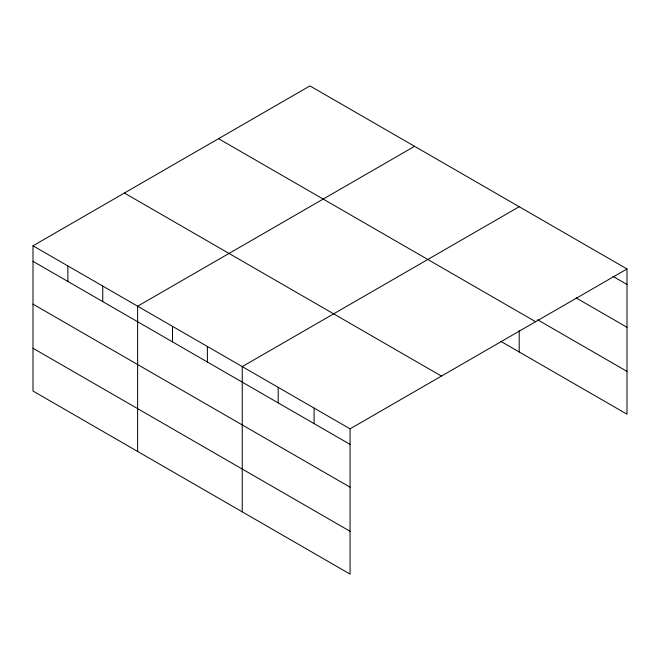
<?xml version="1.0" encoding="UTF-8"?>
<svg xmlns="http://www.w3.org/2000/svg" width="660" height="660" viewBox="0 0 660 660"><rect width="100%" height="100%" fill="white"/><g stroke="black" fill="none" stroke-linecap="round" stroke-linejoin="round"><path stroke-width="0.99" d="M350.056 487.179L350.056 428.852L33 245.8L33 391.042L350.056 574.093L350.056 487.179L33 304.136M33 245.8L309.944 85.907L627 268.958L627 414.2L500.89 341.393M414.571 146.314L137.626 306.207L137.626 451.448M519.197 206.72L242.253 366.613L242.253 511.855M350.056 428.852L627 268.958M612.975 276.383L627 284.485M576.172 297.94L627 327.286M537.603 319.786L627 371.39M218.551 138.674L535.606 321.717M124.393 193.033L441.449 376.084M33 261.327L350.056 444.378M33 348.241L350.056 531.284M519.197 330.561L519.197 351.962M314.119 408.103L314.119 423.629M278.19 387.354L278.19 402.88M207.38 346.475L207.38 362.002M172.507 326.345L172.507 341.872M102.754 286.069L102.754 301.595M67.873 265.939L67.873 281.465"/></g></svg>
